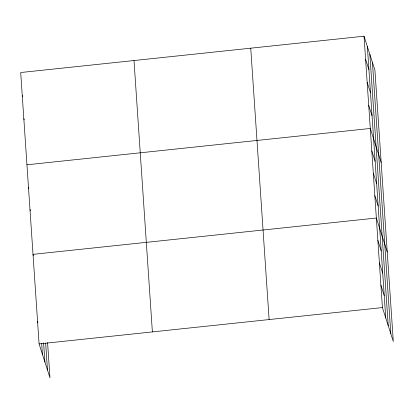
<?xml version="1.0" encoding="UTF-8"?>
<svg xmlns="http://www.w3.org/2000/svg" width="414" height="414" viewBox="0 0 414 414"><rect width="100%" height="100%" fill="white"/><g stroke="black" fill="none" stroke-linecap="round" stroke-linejoin="round"><path stroke-width="0.62" d="M364.03 36.199L382.417 307.576L393.3 341.478L374.918 70.101L364.03 36.199L20.7 72.522L39.082 343.899L49.97 377.801L47.584 342.621M26.951 164.793L370.282 128.464L381.165 162.371M39.082 343.899L382.417 307.576M365.593 59.264L368.926 69.645M367.156 82.334L370.489 92.715M368.719 105.399L372.051 115.78M371.798 150.856L375.131 161.237M373.314 173.243L376.647 183.625M374.83 195.631L378.163 206.012M387.235 251.924L376.347 218.023L33.016 254.346L33.41 255.567M377.863 240.41L381.201 250.791M379.384 262.797L382.717 273.178M380.901 285.184L384.233 295.565M22.263 95.593L22.656 96.814M23.826 118.658L24.219 119.879M28.468 187.18L28.861 188.401M29.984 209.567L30.377 210.788M37.565 321.512L37.959 322.734M372.424 62.338L390.806 333.715M369.857 54.343L388.239 325.714M367.363 46.58L385.75 317.957M250.734 48.184L269.116 319.561M134.001 60.537L152.383 331.909M45.654 343.175L47.475 370.038M43.61 342.854L44.909 362.043M41.679 343.408L42.414 354.28"/></g></svg>
